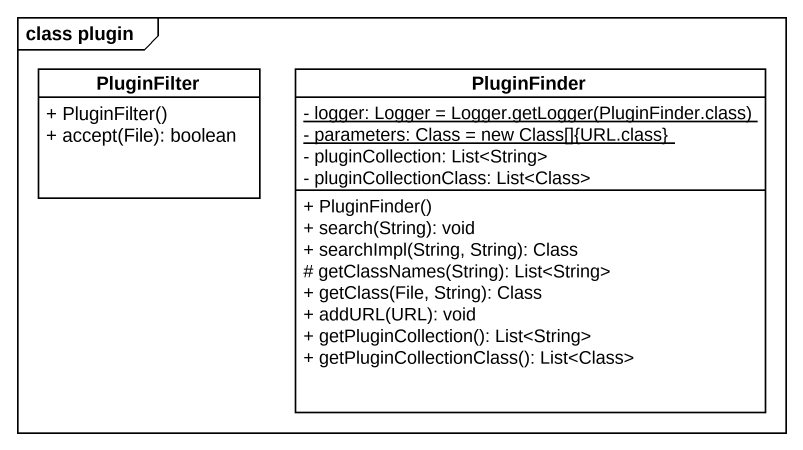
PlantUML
@startuml
mainframe class plugin
hide circle
hide empty members
skinparam classAttributeIconSize 0
class PluginFilter {
  + PluginFilter()
  + accept(File): boolean
}
class PluginFinder {
  {static} {field} - logger: Logger = Logger.getLogger(PluginFinder.class)
  {static} - parameters: Class = new Class[]{URL.class}
  - pluginCollection: List<String>
  - pluginCollectionClass: List<Class>
  + PluginFinder()
  + search(String): void
  + searchImpl(String, String): Class
  # getClassNames(String): List<String>
  + getClass(File, String): Class
  + addURL(URL): void
  + getPluginCollection(): List<String>
  + getPluginCollectionClass(): List<Class>
}
@enduml
